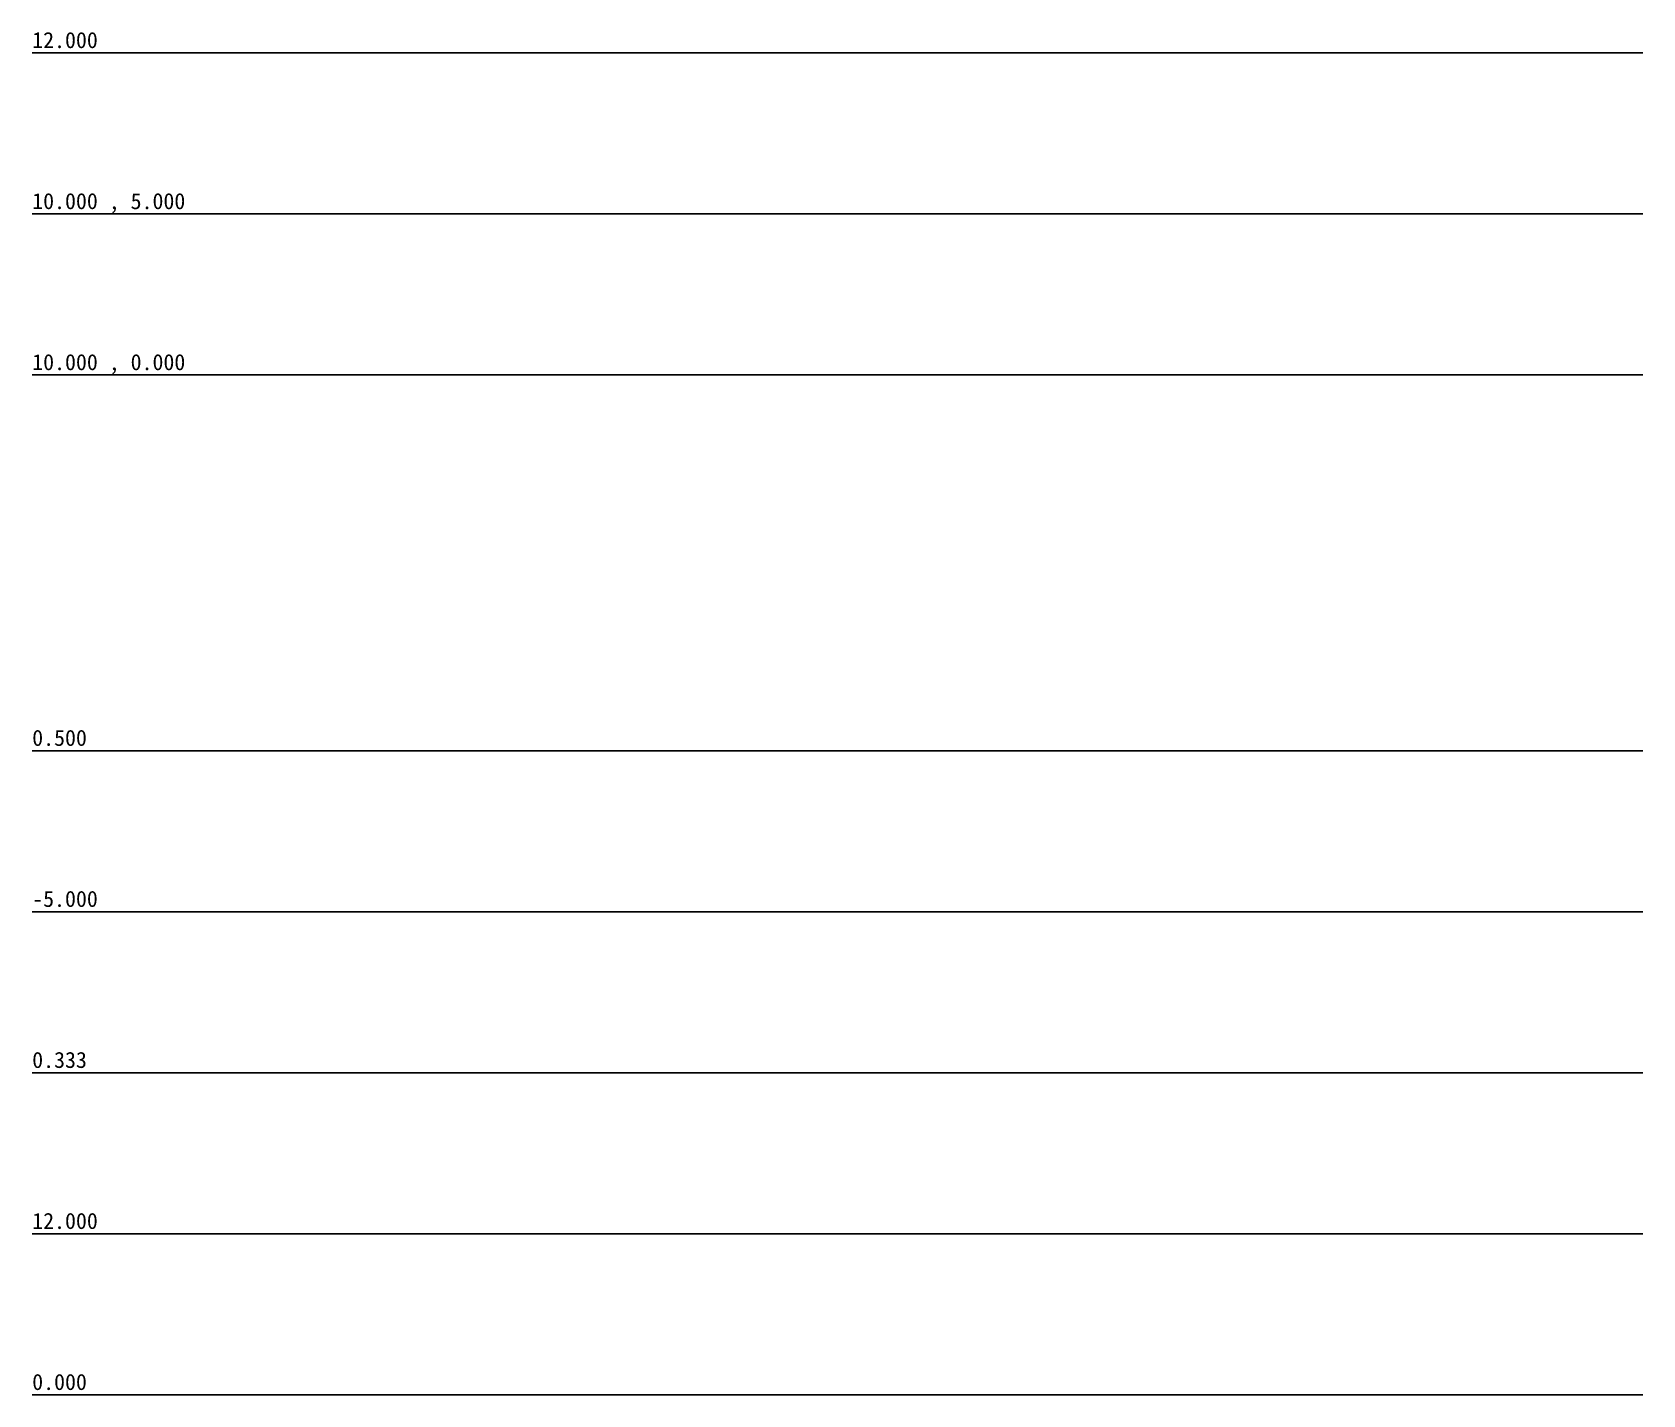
# Model space of a CAD drawing. Units: millimetres at full size, sheet at 1:100. Extents: x -15551 to 2816, y -12674 to 2869.
import ezdxf
from ezdxf.enums import TextEntityAlignment as Align

# ---------------------------------------------------------------- set-up
doc = ezdxf.new("R2010")
doc.units = ezdxf.units.MM
doc.header["$LTSCALE"] = 100
doc.layers.add('0-0', color=7, linetype='Continuous')
doc.styles.add('ＭＳ ゴシック', font='')
doc.styles.get('ＭＳ ゴシック').set_extended_font_data('MS Gothic')

msp = doc.modelspace()

# ---------------------------------------------------------------- linework, layer by layer
at = {"layer": '0-0'}
for p, q in [((-15551, 2632.7), (2816.3, 2632.7)), ((-15551, 795.9), (2816.3, 795.9)), ((-15551, -1040.8), (2816.3, -1040.8)), ((-15551, -5326.5), (2816.3, -5326.5)), ((-15551, -7163.3), (2816.3, -7163.3)), ((-15551, -9000), (2816.3, -9000)), ((-15551, -10836.7), (2816.3, -10836.7)), ((-15551, -12673.5), (2816.3, -12673.5))]:
    msp.add_line(p, q, dxfattribs=at)

# ---------------------------------------------------------------- texts
at = {"layer": '0-0', "color": 2, "style": 'ＭＳ ゴシック'}
for s, p in [('12.000', (-15551, 2632.7)), ('10.000 , 5.000', (-15551, 795.9)), ('10.000 , 0.000', (-15551, -1040.8)), ('0.500', (-15551, -5326.5)), ('-5.000', (-15551, -7163.3)), ('0.333', (-15551, -9000)), ('12.000', (-15551, -10836.7)), ('0.000', (-15551, -12673.5))]:
    msp.add_text(s, height=183.3, dxfattribs=at).set_placement(p, align=Align.BOTTOM_LEFT)

doc.saveas('drawing.dxf')
